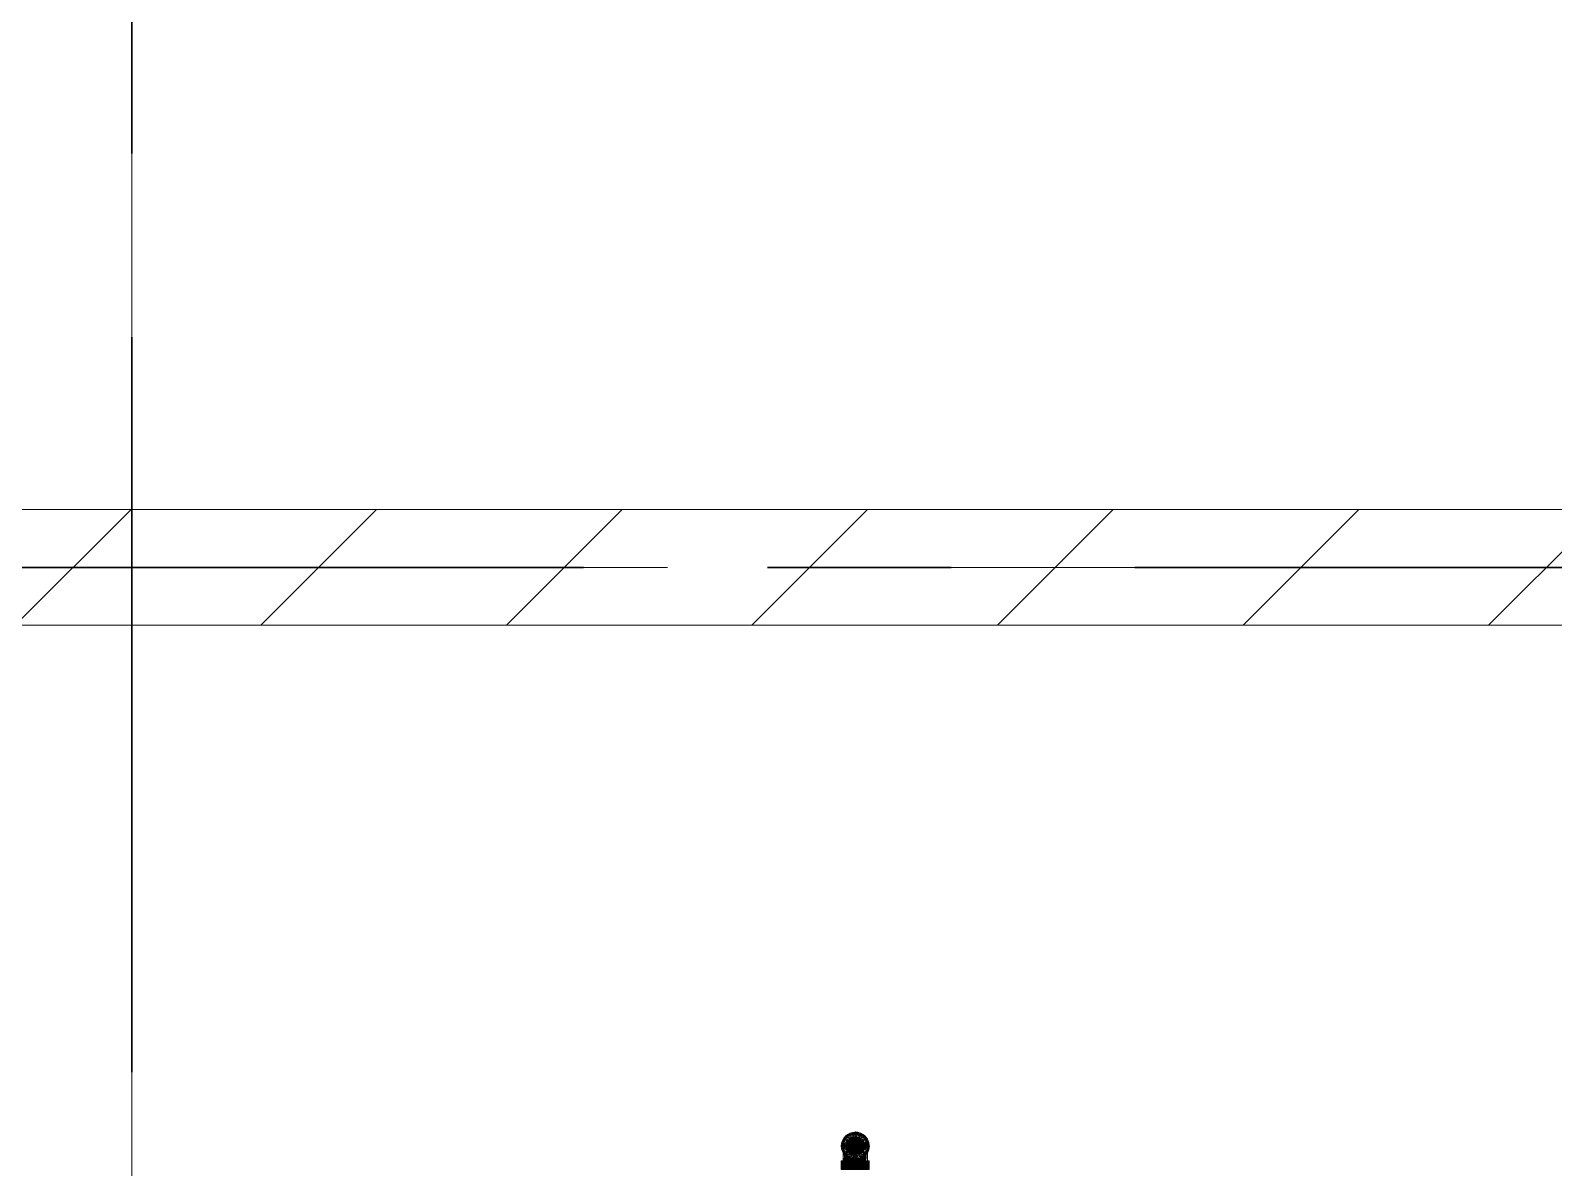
# Model space of a CAD drawing. Header units: millimetres. Extents: x -4000 to 187956, y -58990 to 162485.
# Drawn here: x 12825 to 15456, y 126413 to 128378 of the extents above; entities that cross this region are included whole.
import ezdxf

# ---------------------------------------------------------------- set-up
doc = ezdxf.new("R2010")
doc.units = ezdxf.units.MM
for name, pattern in [('Dash 1_16_', [317.5, 158.75, -158.75]), ('Grid Line', [2222.5, 1270, -317.5, 317.5, -317.5]), ('Grid Line 12_5mm', [2150, 1250, -300, 300, -300])]:
    doc.linetypes.add(name, pattern=pattern)
for name, color, linetype, lineweight in [('A-WALL', 113, 'Continuous', 13), ('A-WALL-PATT', 111, 'Continuous', 13), ('F-SPRN', 3, 'Continuous', 9), ('P-PIPE', 3, 'Continuous', 9), ('P-PIPE-CNTR', 3, 'Continuous', 9), ('S-GRID', 1, 'Continuous', 30)]:
    doc.layers.add(name, color=color, linetype=linetype, lineweight=lineweight)

# ---------------------------------------------------------------- blocks, each defined once
blk = doc.blocks.new('CMF2_NHAXUONG_A_rvt-1-FFS - TANG 1')
at = {"layer": 'A-WALL-PATT', "lineweight": 9}
h = blk.add_hatch(dxfattribs=at)
h.set_pattern_fill('FP_12', color=250, style=0, pattern_type=2)
h.set_pattern_definition([(45, (0, 0), (-212.132, 212.132), [])])
h.paths.add_polyline_path([(20963.6, 127349.9), (22449.8, 127349.9), (22449.8, 127549.9), (7950.1, 127549.9), (7950.1, 127349.9), (18696.1, 127349.9)])
at = {"layer": 'A-WALL', "color": 50, "lineweight": 15}
for p, q in [((22449.8, 127549.9), (7950.1, 127549.9)), ((7950.1, 127349.9), (22449.8, 127349.9))]:
    blk.add_line(p, q, dxfattribs=at)
at = {"layer": 'A-WALL', "color": 35, "lineweight": 15}
for p, q in [((22449.8, 127549.9), (7950.1, 127549.9)), ((7950.1, 127349.9), (22449.8, 127349.9))]:
    blk.add_line(p, q, dxfattribs=at)
at = {"layer": 'S-GRID', "linetype": 'Grid Line 12_5mm', "lineweight": 9}
for p, q in [((13000, 161185.2), (13000, -16487.4)), ((13000, 161185.2), (13000, -16487.4)), ((-824.3, 127450), (183641.1, 127450))]:
    blk.add_line(p, q, dxfattribs=at)
blk = doc.blocks.new('Sprinkler_Up - DN20-V3-FFS - TANG 1')
at = {"layer": 'F-SPRN', "transparency": 33554534}
for points in [[(0, 21.2), (-6.9, 21.2), (-18, 13.1), (-22.2, 0), (-3.9, 0.7), (-1.7, 2.9), (-1.2, 3.5), (-0.6, 4), (0.6, 4), (1.2, 3.5), (1.7, 2.9), (4.6, 0), (22.2, 0), (18, 13.1), (6.9, 21.2)], [(0, 16.7), (-4.3, 16.1), (-11.8, 11.8), (-16.1, 4.3), (-16.1, -4.3), (-11.8, -11.8), (-8.3, -14.4), (0, -16.7), (4.3, -16.1), (11.8, -11.7), (16.1, -4.3), (16.1, 4.3), (11.8, 11.8), (8.3, 14.4)], [(0, 15.6), (-7.8, 13.5), (-11, 11), (-15.1, 4), (-15.1, -4), (-10.1, -11.7), (-7.8, -13.5), (0, -15.6), (7.8, -13.5), (13.5, -7.8), (15.1, -4), (15.1, 4), (13.5, 7.8), (7.8, 13.5)], [(-10.9, 5.4), (-14.5, 5.4), (-14.5, -5.5), (-10.9, -5.5)], [(-7.7, 5.4), (-10.9, 5.4), (-10.9, -5.5), (-7.7, -5.5)], [(-7.7, 5.4), (-7.7, -5.5), (0, -5.5), (0, 5.4)], [(2.9, 4.9), (-2.9, 4.9), (-5.7, 0), (5.7, 0)], [(0, 4.6), (-4.6, 0), (4.6, 0)], [(0, 2.6), (-1.3, 0), (1.8, 0)], [(7.7, 5.4), (0, 5.4), (0, -5.5), (7.7, -5.5)], [(7.7, 5.4), (7.7, -5.5), (10.9, -5.5), (10.9, 5.4)], [(10.9, 5.4), (10.9, -5.5), (14.5, -5.5), (14.5, 5.4)], [(13.5, 0), (3.9, -0.7), (1.7, -2.9), (1.2, -3.5), (0.6, -4), (-0.6, -4), (-1.2, -3.5), (-1.7, -2.9), (-4.6, 0), (-22.2, 0), (-18, -13.1), (-6.9, -21.2), (6.9, -21.2), (18.4, -11.7), (22.2, 0)], [(0, 0), (-5.7, 0), (-2.9, -4.9), (2.9, -4.9), (5.7, 0)], [(4.6, 0), (-4.6, 0), (0, -4.6)], [(1.3, 0), (-1.8, 0), (0, -2.6)]]:
    blk.add_hatch(color=1, dxfattribs=at).paths.add_polyline_path(points)
at = {"layer": 'F-SPRN', "color": 1}
for p, q in [((-11.5, 5.4), (-14.5, 5.4)), ((-14.5, 5.4), (-10.9, 5.4)), ((-14.5, 5.4), (-14.5, -5.5)), ((-11.5, 5.4), (-11.5, 4)), ((-11.5, 3), (-11.5, 0.2)), ((-10.9, 0.2), (-10.9, 3.6)), ((-10.8, 5.4), (-7.7, 5.4)), ((-8.1, 5.4), (-10.8, 5.4)), ((-8.1, 5.4), (-8.1, 2.8)), ((-8.1, 2.5), (-8.1, 0.4)), ((-7.7, 5.4), (-7.7, 2.7)), ((-7.7, 5.4), (-7.7, 2.7)), ((-7.7, 2.3), (-7.7, 0.5)), ((-7.7, 2.3), (-7.7, 0.5)), ((-6.9, 5.4), (-4.7, 5.4)), ((-5.8, 3.8), (-5.8, 2.2)), ((-2.1, 0), (-2.1, 0)), ((0, 2.1), (-0.1, 2.1)), ((2.1, 0), (2.1, 0.1)), ((4.7, 5.4), (6.9, 5.4)), ((5.8, 3.8), (5.8, 2.3)), ((7.7, 5.4), (10.8, 5.4)), ((7.7, 4), (7.7, 2.7)), ((7.7, 4), (7.7, 2.7)), ((10.8, 5.4), (8.1, 5.4)), ((8.1, 5.4), (8.1, 4.2)), ((10.9, 2.6), (10.9, 1.3)), ((11.5, 5.4), (14.5, 5.4)), ((14.5, 5.4), (11.5, 5.4)), ((14.5, 3.7), (14.5, 1.3)), ((14.5, 0), (14.5, -3.3)), ((-10.9, -5.5), (-14.5, -5.5)), ((-14.5, -5.5), (-11.5, -5.5)), ((-11.5, -0.2), (-11.5, -3)), ((-11.5, -4), (-11.5, -5.5)), ((-10.9, -3.6), (-10.9, -0.2)), ((-10.8, -5.5), (-8.1, -5.5)), ((-7.8, -5.5), (-10.8, -5.5)), ((-8.1, -0.4), (-8.1, -2.5)), ((-8.1, -2.8), (-8.1, -5.5)), ((-7.7, -0.5), (-7.7, -2.3)), ((-7.7, -0.5), (-7.7, -2.3)), ((-7.7, -2.7), (-7.7, -5.2)), ((-7.7, -2.7), (-7.7, -5.2)), ((-4.8, -5.5), (-6.5, -5.5)), ((-2.1, 0), (-2.1, -0.1)), ((0, -2.1), (0.1, -2.1)), ((0.5, -2), (0.6, -2)), ((0.6, -2), (0.6, -2)), ((2.1, 0), (2.1, 0)), ((6.8, -5.5), (4.8, -5.5)), ((5.8, -2.2), (5.8, -3.8)), ((7.7, -0.5), (7.7, -2.1)), ((7.7, -0.5), (7.7, -2.1)), ((7.7, -2.7), (7.7, -4.8)), ((7.7, -2.7), (7.7, -4.8)), ((8.1, -0.7), (8.1, -2.5)), ((8.1, -2.8), (8.1, -5.5)), ((8.1, -5.5), (10.8, -5.5)), ((10.8, -5.5), (8.1, -5.5)), ((10.9, -1.9), (10.9, -3.6)), ((14.5, -5.5), (11.3, -5.5)), ((11.5, -4), (11.5, -5.5)), ((11.5, -5.5), (14.5, -5.5)), ((14.5, -3.7), (14.5, -5.5))]:
    blk.add_line(p, q, dxfattribs=at)
at = {"layer": 'F-SPRN', "color": 1, "flags": 128}
for points in [[(-0.1, 2.1), (-0.1, 2.1), (-0.2, 2.1), (-0.3, 2.1), (-0.4, 2), (-0.5, 2), (-0.6, 2), (-0.6, 2), (-0.7, 2), (-0.8, 1.9), (-0.9, 1.9), (-0.9, 1.9), (-1, 1.8), (-1.1, 1.8), (-1.2, 1.7), (-1.2, 1.7), (-1.3, 1.6), (-1.4, 1.6), (-1.4, 1.5), (-1.5, 1.5), (-1.5, 1.4), (-1.6, 1.3), (-1.6, 1.3), (-1.7, 1.2), (-1.7, 1.1), (-1.8, 1.1), (-1.8, 1), (-1.9, 0.9), (-1.9, 0.8), (-1.9, 0.8), (-2, 0.7), (-2, 0.6), (-2, 0.5), (-2, 0.5), (-2, 0.4), (-2.1, 0.3), (-2.1, 0.2), (-2.1, 0.1), (-2.1, 0)], [(2.1, 0.3), (2, 0.4), (2, 0.5), (2, 0.6), (2, 0.7), (1.9, 0.7), (1.9, 0.8), (1.9, 0.9), (1.8, 1), (1.8, 1), (1.8, 1.1), (1.7, 1.2), (1.7, 1.2), (1.6, 1.3), (1.6, 1.4), (1.5, 1.4), (1.4, 1.5), (1.4, 1.5), (1.3, 1.6), (1.3, 1.7), (1.2, 1.7), (1.1, 1.7), (1.1, 1.8), (1, 1.8), (0.9, 1.9), (0.8, 1.9), (0.8, 1.9), (0.7, 2), (0.6, 2), (0.5, 2), (0.4, 2), (0.4, 2), (0.3, 2.1), (0.2, 2.1), (0.1, 2.1), (0, 2.1)], [(2.1, 0.1), (2.1, 0.2), (2.1, 0.2), (2.1, 0.3)], [(-2.1, -0.1), (-2.1, -0.2), (-2.1, -0.2), (-2.1, -0.3), (-2, -0.4), (-2, -0.5), (-2, -0.6), (-2, -0.7), (-1.9, -0.7), (-1.9, -0.8), (-1.9, -0.9), (-1.8, -1), (-1.8, -1), (-1.8, -1.1), (-1.7, -1.2), (-1.7, -1.2), (-1.6, -1.3), (-1.6, -1.4), (-1.5, -1.4), (-1.4, -1.5), (-1.4, -1.5), (-1.3, -1.6), (-1.3, -1.7), (-1.2, -1.7), (-1.1, -1.7), (-1.1, -1.8), (-1, -1.8), (-0.9, -1.9), (-0.8, -1.9), (-0.8, -1.9), (-0.7, -2), (-0.6, -2), (-0.5, -2), (-0.4, -2), (-0.4, -2), (-0.3, -2.1), (-0.2, -2.1), (-0.1, -2.1), (0, -2.1)], [(0.1, -2.1), (0.1, -2.1), (0.2, -2.1), (0.3, -2.1), (0.4, -2), (0.5, -2)], [(0.6, -2), (0.7, -2), (0.8, -1.9), (0.9, -1.9), (0.9, -1.9), (1, -1.8), (1.1, -1.8), (1.2, -1.7), (1.2, -1.7), (1.3, -1.6), (1.4, -1.6), (1.4, -1.5), (1.5, -1.5), (1.5, -1.4), (1.6, -1.3), (1.6, -1.3), (1.7, -1.2), (1.7, -1.1), (1.8, -1.1), (1.8, -1), (1.9, -0.9), (1.9, -0.8), (1.9, -0.8), (2, -0.7), (2, -0.6), (2, -0.5), (2, -0.5), (2, -0.4), (2.1, -0.3), (2.1, -0.2), (2.1, -0.1), (2.1, 0)]]:
    blk.add_lwpolyline(points, dxfattribs=at)
at = {"layer": 'F-SPRN', "color": 1}
for radius, start, end in [(22.2, 360, 180), (21.9, 165.6773, 179.2615), (21.9, 144.7698, 164.8151), (21.9, 126.6942, 143.2701), (16.7, 167.6802, 180), (16.7, 167.6802, 180), (16.7, 155.3879, 165), (16.7, 155.3879, 165), (15.6, 166.3382, 180), (15.6, 166.3382, 180), (15.6, 150.4354, 165), (15.6, 159.6139, 165), (16.7, 136.7213, 150), (16.7, 136.7213, 150), (15.6, 150.4354, 156.3845), (15.6, 138.4214, 150), (15.6, 138.4214, 150), (21.9, 108.2621, 125.7507), (16.7, 121.4181, 130.5751), (16.7, 121.4181, 130.5751), (15.6, 120, 133.2078), (15.6, 120, 133.2078), (16.7, 106.5995, 120), (16.7, 106.5995, 120), (15.6, 114.4363, 119.9813), (15.6, 114.4363, 119.9813), (21.9, 99.348, 107.901), (4.63, 17.9592, 180), (4.63, 17.9592, 180), (16.7, 96.4143, 105), (16.7, 96.4143, 105), (3.81, 16.1605, 180), (21.9, 90.145, 98.8503), (15.6, 95.5762, 100.6843), (15.6, 95.5762, 100.6843), (2.56, 11.1677, 180), (2.56, 11.1677, 180), (2.04, 10.4703, 180), (16.7, 83.0684, 90), (16.7, 83.0684, 90), (21.9, 72.5583, 89.4624), (15.6, 75, 87.64), (15.6, 75, 87.64), (15.6, 60.0187, 74.5481), (15.6, 60.0187, 74.5481), (16.7, 60, 75), (16.7, 60, 75), (21.9, 54.2493, 71.7379), (15.6, 53.795, 60), (15.6, 53.795, 60), (16.7, 49.4249, 58.5819), (16.7, 49.4249, 58.5819), (15.6, 32.5472, 41.5786), (15.6, 32.5472, 41.5786), (16.7, 30.069, 43.2787), (16.7, 30.069, 43.2787), (21.9, 36.7299, 53.3058), (15.6, 17.3339, 29.5646), (15.6, 17.3339, 29.5646), (16.7, 15.0307, 24.6121), (16.7, 15.0307, 24.6121), (15.6, 1.9082, 13.6618), (15.6, 1.9082, 13.6618), (16.7, 360, 12.3198), (16.7, 0, 12.3198), (21.9, 15.1849, 35.2302), (21.9, 0.7385, 14.3227), (22.2, 180, 360), (21.9, 180.7385, 194.3227), (21.9, 195.1849, 212.8081), (21.9, 212.8081, 216), (21.9, 216.7299, 233.3058), (16.7, 180, 192.3198), (16.7, 180, 192.3198), (16.7, 195, 204.6121), (16.7, 195, 204.6121), (15.6, 180, 193.6618), (15.6, 180, 193.6618), (15.6, 195, 200.3861), (15.6, 195, 209.5646), (16.7, 210, 223.2787), (16.7, 210, 223.2787), (15.6, 203.6155, 209.5646), (15.6, 210, 221.5786), (15.6, 210, 221.5786), (21.9, 234.2493, 251.7379), (16.7, 224.7658, 225), (16.7, 224.7658, 225), (15.6, 225, 229.2327), (15.6, 225, 229.2327), (16.7, 229.4249, 238.5819), (16.7, 229.4249, 238.5819), (15.6, 233.795, 240), (15.6, 233.795, 240), (16.7, 240, 255), (16.7, 240, 255), (15.6, 240.0187, 245.5637), (15.6, 240.0187, 245.5637), (21.9, 252.5583, 269.4624), (15.6, 247.5614, 254.5481), (15.6, 247.5614, 254.5481), (4.63, 197.9592, 270), (4.63, 197.9592, 270), (15.6, 255.573, 260.5892), (15.6, 255.573, 260.5892), (3.81, 196.1605, 223.8358), (2.56, 194.5599, 270), (2.56, 194.5599, 270), (3.81, 237.0577, 270), (2.04, 190.4703, 270), (16.7, 263.0684, 270), (16.7, 263.0684, 270), (21.9, 270.145, 278.8503), (2.04, 289.0192, 0), (2.56, 289.0192, 348.8278), (2.56, 289.0192, 348.8278), (4.63, 289.0192, 318.2703), (4.63, 289.0192, 318.2703), (15.6, 275.5762, 280.6843), (15.6, 275.5762, 280.6843), (16.7, 276.4143, 285), (16.7, 276.4143, 285), (21.9, 279.348, 287.901), (4.63, 335.7832, 0), (4.63, 335.7832, 360), (16.7, 286.5995, 300), (16.7, 286.5995, 300), (15.6, 294.4363, 299.9813), (15.6, 294.4363, 299.9813), (21.9, 288.2621, 305.7507), (15.6, 300.5262, 306.205), (15.6, 300.5262, 306.205), (16.7, 301.4181, 310.5751), (16.7, 301.4181, 310.5751), (15.6, 310.7673, 315), (15.6, 310.7673, 315), (15.6, 318.4214, 330), (15.6, 318.4214, 330), (16.7, 315, 315.2342), (16.7, 315, 315.2342), (16.7, 316.7213, 329.931), (16.7, 316.7213, 329.931), (21.9, 306.6942, 323.2701), (15.6, 330.9409, 345), (15.6, 330.9409, 336.3845), (15.6, 339.6139, 345), (15.6, 346.4265, 360), (15.6, 346.4265, 360), (16.7, 335.3879, 344.9693), (16.7, 335.3879, 344.9693), (16.7, 347.6802, 360), (16.7, 347.6802, 360), (21.9, 324, 327.1919), (21.9, 327.1919, 344.8151), (21.9, 345.6773, 359.2615)]:
    blk.add_arc((0, 0), radius, start, end, dxfattribs=at)
blk = doc.blocks.new('Steel_Elbow_Threaded_HoaPhat - Standard-V5-FFS - TANG 1')
at = {"layer": 'P-PIPE', "lineweight": 13, "transparency": 33554534}
for points in [[(14250, 126426.1), (14256.2, 126426.9), (14262.1, 126429.3), (14267.1, 126433.2), (14270.9, 126438.2), (14273.3, 126444), (14274.1, 126450.2), (14273.3, 126456.5), (14270.9, 126462.3), (14267.1, 126467.3), (14262.1, 126471.1), (14256.2, 126473.5), (14250, 126474.3), (14243.8, 126473.5), (14237.9, 126471.1), (14233, 126467.3), (14229, 126462), (14226.7, 126456.5), (14225.9, 126450.2), (14226.7, 126444), (14229.1, 126438.2), (14233, 126433.2), (14237.9, 126429.3), (14243.8, 126426.9)], [(14233, 126409.7), (14250, 126409.7), (14250, 126424.8), (14225.9, 126424.8), (14226.7, 126409.7), (14229.1, 126409.7)], [(14274.1, 126409.7), (14273.3, 126424.8), (14250, 126424.8), (14250, 126409.7), (14273.3, 126409.7)]]:
    blk.add_hatch(color=1, dxfattribs=at).paths.add_polyline_path(points)
h = blk.add_hatch(color=1, dxfattribs=at)
h.paths.add_polyline_path([(14233.1, 126435), (14230.5, 126439.6), (14231.4, 126435.7)])
h.paths.add_polyline_path([(14230.4, 126424.8), (14250, 126424.8), (14250, 126429.1), (14242.8, 126430.4), (14244.1, 126428.4), (14236.6, 126433.2), (14232.6, 126437.2), (14233.8, 126432.1), (14231.4, 126435.7), (14229.1, 126441.7), (14229.4, 126433.1), (14230.5, 126433.5), (14230.6, 126429.4), (14229.3, 126429.1)])
h = blk.add_hatch(color=1, dxfattribs=at)
h.paths.add_polyline_path([(14257.2, 126430.4), (14259.7, 126430.3), (14255.9, 126428.4)])
h.paths.add_polyline_path([(14268.3, 126424.8), (14269.7, 126428.6), (14269.9, 126436), (14270.2, 126440.2), (14268.8, 126439.6), (14262.8, 126432.7), (14257.2, 126430.4), (14250, 126429.1), (14250, 126424.8), (14266, 126424.8)])
h.paths.add_polyline_path([(14265.7, 126433.6), (14266.1, 126435.8), (14268.2, 126436.5)])
at = {"layer": 'P-PIPE', "color": 20, "lineweight": 13}
for p, q in [((14228.9, 126450.2), (14228.9, 126450.2)), ((14229.5, 126455.3), (14229.7, 126456.1)), ((14230.2, 126457.7), (14230.5, 126458.5)), ((14232.1, 126461.5), (14232.4, 126462)), ((14233, 126462.9), (14233.6, 126463.5)), ((14234.7, 126464.8), (14235.3, 126465.4)), ((14236.5, 126466.5), (14237.2, 126467.1)), ((14237.2, 126467.1), (14237.9, 126467.6)), ((14239.3, 126468.5), (14240, 126468.9)), ((14246.4, 126471.1), (14247.2, 126471.2)), ((14249.8, 126471.4), (14250, 126471.4)), ((14256.7, 126470.3), (14257.5, 126470)), ((14257.5, 126470), (14258.2, 126469.7)), ((14262.6, 126467.2), (14263.3, 126466.7)), ((14264.6, 126465.6), (14265.2, 126465)), ((14268.2, 126460.9), (14268.7, 126460.2)), ((14268.7, 126460.2), (14269, 126459.4)), ((14270.3, 126456.3), (14270.5, 126455.5)), ((14271, 126453), (14271.1, 126452.1)), ((14271.1, 126452.1), (14271.1, 126451.3)), ((14271.1, 126451.3), (14271.2, 126450.5)), ((14271.2, 126450.5), (14271.2, 126450.2)), ((14271.2, 126450.2), (14271.2, 126450.2)), ((14225.9, 126424.8), (14225.9, 126409.7)), ((14230.3, 126424.8), (14225.9, 126424.8)), ((14250, 126424.8), (14225.9, 126424.8)), ((14228.9, 126445.6), (14228.9, 126446.2)), ((14228.9, 126445), (14228.9, 126445.6)), ((14228.9, 126444.4), (14228.9, 126445)), ((14228.9, 126442.3), (14228.9, 126443)), ((14228.9, 126439.2), (14228.9, 126440)), ((14228.9, 126438.3), (14228.9, 126439.2)), ((14228.9, 126424.8), (14242.8, 126424.8)), ((14230.1, 126424.8), (14231.7, 126424.8)), ((14233, 126424.8), (14230.3, 126424.8)), ((14231.7, 126424.8), (14232.8, 126424.8)), ((14233.8, 126424.8), (14236.4, 126424.8)), ((14242.7, 126424.8), (14234, 126424.8)), ((14236.4, 126424.8), (14242.8, 126424.8)), ((14243.7, 126424.8), (14250, 126424.8)), ((14243.7, 126424.8), (14250, 126424.8)), ((14250, 126424.8), (14243.8, 126424.8)), ((14256.2, 126424.8), (14250, 126424.8)), ((14274.1, 126424.8), (14250, 126424.8)), ((14250, 126424.8), (14256.3, 126424.8)), ((14250, 126424.8), (14256.3, 126424.8)), ((14257.2, 126424.8), (14263.6, 126424.8)), ((14257.2, 126424.8), (14271.2, 126424.8)), ((14266, 126424.8), (14257.3, 126424.8)), ((14263.6, 126424.8), (14266.2, 126424.8)), ((14268.5, 126424.8), (14267.1, 126424.8)), ((14267.2, 126424.8), (14268.3, 126424.8)), ((14274.1, 126424.8), (14268.5, 126424.8)), ((14271.2, 126446.3), (14271.2, 126445.8)), ((14271.2, 126445.8), (14271.2, 126445.2)), ((14271.2, 126445.2), (14271.2, 126444.6)), ((14271.2, 126439.4), (14271.2, 126438.5)), ((14274.1, 126409.7), (14274.1, 126424.8)), ((14225.9, 126409.7), (14233, 126409.7)), ((14225.9, 126409.7), (14250, 126409.7)), ((14233.8, 126409.7), (14237.9, 126409.7)), ((14238.2, 126409.7), (14250, 126409.7)), ((14250, 126409.7), (14261.8, 126409.7)), ((14250, 126409.7), (14274.1, 126409.7)), ((14262.1, 126409.7), (14266.2, 126409.7)), ((14267.1, 126409.7), (14274.1, 126409.7))]:
    blk.add_line(p, q, dxfattribs=at)
at = {"layer": 'P-PIPE', "color": 20, "lineweight": 13, "flags": 128}
for points in [[(14228.9, 126451.9), (14229, 126452.8), (14229.1, 126453.6)], [(14228.9, 126450.2), (14228.9, 126451.1), (14228.9, 126451.9)], [(14228.9, 126449.9), (14228.9, 126450), (14228.9, 126450.1), (14228.9, 126450.2)], [(14228.9, 126449.4), (14228.9, 126449.7), (14228.9, 126449.9)], [(14228.9, 126447.2), (14228.9, 126447.7), (14228.9, 126448.1), (14228.9, 126448.5), (14228.9, 126448.9), (14228.9, 126449.2), (14228.9, 126449.4)], [(14229.1, 126453.6), (14229.3, 126454.4), (14229.5, 126455.3)], [(14229.7, 126456.1), (14229.9, 126456.9), (14230.2, 126457.7)], [(14230.5, 126458.5), (14230.9, 126459.2), (14231.2, 126460)], [(14231.2, 126460), (14231.6, 126460.7), (14232.1, 126461.5)], [(14232.4, 126462), (14232.5, 126462.2), (14233, 126462.9)], [(14233.6, 126463.5), (14234.1, 126464.2), (14234.7, 126464.8)], [(14235.3, 126465.4), (14235.9, 126466), (14236.5, 126466.5)], [(14237.9, 126467.6), (14238.6, 126468), (14239.3, 126468.5)], [(14240, 126468.9), (14240.8, 126469.3), (14241.6, 126469.6), (14242.3, 126469.9), (14243.1, 126470.2)], [(14243.1, 126470.2), (14243.9, 126470.5), (14244.8, 126470.7)], [(14244.8, 126470.7), (14245.6, 126470.9), (14246.4, 126471.1)], [(14247.2, 126471.2), (14248.1, 126471.3), (14248.9, 126471.4), (14249.8, 126471.4)], [(14250, 126471.4), (14250.8, 126471.4), (14251.7, 126471.3)], [(14251.7, 126471.3), (14252.5, 126471.2), (14253.4, 126471.1)], [(14253.4, 126471.1), (14254.2, 126471), (14255, 126470.8)], [(14255, 126470.8), (14255.8, 126470.6), (14256.7, 126470.3)], [(14258.2, 126469.7), (14259, 126469.4), (14259.8, 126469)], [(14259.8, 126469), (14260.5, 126468.6), (14261.2, 126468.1)], [(14261.2, 126468.1), (14261.9, 126467.7), (14262.6, 126467.2)], [(14263.3, 126466.7), (14263.9, 126466.1), (14264.6, 126465.6)], [(14265.2, 126465), (14265.8, 126464.3), (14266.3, 126463.7)], [(14266.3, 126463.7), (14266.8, 126463), (14267.3, 126462.4), (14267.6, 126462)], [(14267.6, 126462), (14267.8, 126461.7), (14268.2, 126460.9)], [(14269, 126459.4), (14269.4, 126458.7), (14269.7, 126457.9)], [(14269.7, 126457.9), (14270, 126457.1), (14270.3, 126456.3)], [(14270.5, 126455.5), (14270.7, 126454.7), (14270.8, 126453.8), (14271, 126453)], [(14271.2, 126450.2), (14271.2, 126450.1), (14271.2, 126450), (14271.2, 126449.9), (14271.2, 126449.7)], [(14271.2, 126449.7), (14271.2, 126449.5), (14271.2, 126449.2)], [(14271.2, 126449.2), (14271.2, 126448.9), (14271.2, 126448.6), (14271.2, 126448.2), (14271.2, 126447.8), (14271.2, 126447.4)], [(14228.9, 126446.2), (14228.9, 126446.7), (14228.9, 126447.2)], [(14228.9, 126443), (14228.9, 126443.7), (14228.9, 126444.4)], [(14228.9, 126440), (14228.9, 126440.8), (14228.9, 126441.6), (14228.9, 126442.3)], [(14228.9, 126424.8), (14228.9, 126425.8), (14228.9, 126426.8), (14228.9, 126427.8), (14228.9, 126428.9), (14228.9, 126429.9), (14228.9, 126430.8), (14228.9, 126431.8), (14228.9, 126432.8), (14228.9, 126433.8), (14228.9, 126434.7), (14228.9, 126435.6), (14228.9, 126436.5), (14228.9, 126437.4), (14228.9, 126438.3)], [(14271.2, 126447.4), (14271.2, 126446.9), (14271.2, 126446.3)], [(14271.2, 126444.6), (14271.2, 126443.9), (14271.2, 126443.2), (14271.2, 126442.5), (14271.2, 126441.8), (14271.2, 126441), (14271.2, 126440.2), (14271.2, 126439.4)], [(14271.2, 126438.5), (14271.2, 126437.7), (14271.2, 126436.8), (14271.2, 126435.9), (14271.2, 126435), (14271.2, 126434), (14271.2, 126433.1), (14271.2, 126432.1), (14271.2, 126431.1), (14271.2, 126430.1), (14271.2, 126429.1), (14271.2, 126428.1), (14271.2, 126427.1), (14271.2, 126426.1), (14271.2, 126425.1), (14271.2, 126424.8)]]:
    blk.add_lwpolyline(points, dxfattribs=at)
at = {"layer": 'P-PIPE', "color": 20, "lineweight": 13}
for radius, start, end in [(24.1, 90, 270), (24.1, 90, 270), (21.1, 172.7077, 178.0289), (21.1, 181.9562, 187.75), (21.1, 165.7343, 170), (21.1, 156.3495, 164.9545), (21.1, 150.0026, 154.1966), (21.1, 145.885, 150), (21.1, 141.5729, 145.795), (21.1, 130, 141.0389), (21.1, 112.3235, 123.6981), (21.1, 99.9303, 104.963), (21.1, 91.1041, 96.3537), (24.1, 45, 90), (24.1, 270, 90), (21.1, 75.037, 90), (24.1, 270, 29.1659), (21.1, 54.2198, 67.0686), (21.1, 38.9611, 50), (21.1, 30, 38.4271), (24.1, 30, 45), (21.1, 25.3748, 29.9974), (21.1, 15.0455, 23.6505), (21.1, 10, 14.2657), (24.1, 29.1659, 30), (21.1, 1.9711, 7.2923), (21.1, 352.25, 358.0438), (21.1, 195.0335, 209.9924), (21.1, 218.4146, 230), (21.1, 234.1976, 239.9895), (21.1, 240.7988, 247.6705), (21.1, 255.0343, 270), (21.1, 270, 278.9621), (21.1, 279.9464, 284.9657), (21.1, 292.9377, 305.8024), (21.1, 310, 321.5854), (21.1, 330.0076, 344.9665), (21.1, 345.7465, 350)]:
    blk.add_arc((14250, 126450.2), radius, start, end, dxfattribs=at)
blk = doc.blocks.new('Steel_Transition_Threaded_HoaPhat - Standard-V6-FFS - TANG 1')
at = {"layer": 'P-PIPE', "lineweight": 13, "transparency": 33554534}
h = blk.add_hatch(color=1, dxfattribs=at)
h.paths.add_polyline_path([(14250, 126427.7), (14255.8, 126428.5), (14261.3, 126430.7), (14265.9, 126434.3), (14269.5, 126439), (14271.7, 126444.4), (14272.5, 126450.2), (14271.7, 126456.1), (14269.1, 126462), (14265.9, 126466.1), (14261.3, 126469.7), (14255.8, 126472), (14250, 126472.7), (14244.2, 126472), (14238.8, 126469.7), (14234.1, 126466.1), (14230.5, 126461.5), (14228.3, 126456.1), (14227.5, 126450.2), (14228.3, 126444.4), (14230.5, 126439), (14234.1, 126434.3), (14238.8, 126430.7), (14244.2, 126428.5)])
h.paths.add_polyline_path([(14250, 126430.1), (14244.8, 126430.8), (14240, 126432.8), (14235.8, 126436), (14232.6, 126440.2), (14230.6, 126445), (14229.9, 126450.2), (14230.6, 126455.4), (14233.9, 126462), (14235.8, 126464.4), (14240, 126467.6), (14244.8, 126469.6), (14250, 126470.3), (14255.2, 126469.6), (14260.1, 126467.6), (14266.1, 126462), (14267.4, 126460.3), (14269.4, 126455.4), (14270.1, 126450.2), (14269.4, 126445), (14267.4, 126440.2), (14264.2, 126436), (14260.1, 126432.8), (14255.2, 126430.8)])
for points in [[(14250, 126430.1), (14250, 126433.8), (14241.8, 126436), (14235.8, 126442), (14233.6, 126450.2), (14235.8, 126458.4), (14241.8, 126464.4), (14250, 126466.6), (14250, 126470.3), (14244.8, 126469.6), (14240, 126467.6), (14233.9, 126462), (14232.6, 126460.3), (14230.6, 126455.4), (14229.9, 126450.2), (14230.6, 126445), (14232.6, 126440.2), (14235.8, 126436), (14240, 126432.8), (14244.8, 126430.8)], [(14250, 126431.7), (14254.8, 126432.4), (14259.3, 126434.2), (14263.1, 126437.1), (14266, 126441), (14267.9, 126445.4), (14268.5, 126450.2), (14267.9, 126455), (14264.1, 126462), (14263.1, 126463.3), (14259.3, 126466.3), (14254.8, 126468.1), (14250, 126468.7), (14245.2, 126468.1), (14240.8, 126466.3), (14235.9, 126462), (14234, 126459.5), (14232.1, 126455), (14231.5, 126450.2), (14232.1, 126445.4), (14234, 126441), (14236.9, 126437.1), (14240.8, 126434.2), (14245.2, 126432.4)], [(14250, 126430.1), (14255.2, 126430.8), (14260.1, 126432.8), (14264.2, 126436), (14267.4, 126440.2), (14269.4, 126445), (14270.1, 126450.2), (14269.4, 126455.4), (14266.1, 126462), (14264.2, 126464.4), (14260.1, 126467.6), (14255.2, 126469.6), (14250, 126470.3), (14250, 126466.6), (14258.2, 126464.4), (14264.2, 126458.4), (14266.4, 126450.2), (14264.2, 126442), (14258.2, 126436), (14250, 126433.8)]]:
    blk.add_hatch(color=1, dxfattribs=at).paths.add_polyline_path(points)
at = {"layer": 'P-PIPE', "color": 20, "lineweight": 13}
for radius, start, end in [(22.5, 90, 270), (22.5, 150, 270), (20.1, 166.0499, 193.9501), (22.5, 148.4463, 150), (22.5, 90, 148.4463), (20.1, 150, 162.7449), (18.5, 166.5939, 193.4061), (18.5, 166.5939, 193.4061), (18.5, 157.6232, 165), (18.5, 157.6232, 165), (20.1, 143.9368, 148.1553), (16.4, 173.5463, 180), (16.4, 180.4971, 188.0319), (18.5, 140.2804, 150), (18.5, 140.2804, 150), (16.4, 158.0319, 162.8691), (20.1, 128.8856, 139.8677), (18.5, 123.4976, 133.2041), (18.5, 123.4976, 133.2041), (16.4, 134.2165, 135), (20.1, 109.6859, 125.0043), (18.5, 106.819, 120), (18.5, 106.819, 120), (16.4, 113.4045, 120), (16.4, 107.4657, 111.9681), (20.1, 100.9975, 105), (18.5, 91.4353, 103.2046), (18.5, 91.4353, 103.2046), (16.4, 96.2132, 103.9063), (20.1, 90.5246, 98.5089), (22.5, 31.5537, 90), (22.5, 270, 90), (18.5, 78.0986, 90), (18.5, 78.0986, 90), (22.5, 270, 30), (20.1, 75.0607, 87.9279), (16.4, 70.3629, 75), (18.5, 60, 75), (18.5, 60, 75), (20.1, 54.9957, 75), (16.4, 60, 66.5955), (16.4, 50.4733, 56.6389), (18.5, 46.7959, 56.5024), (18.5, 46.7959, 56.5024), (16.4, 45, 45.7835), (20.1, 40.1323, 51.1144), (16.4, 30, 36.4537), (18.5, 30, 39.7196), (18.5, 30, 39.7196), (16.4, 4.8393, 11.4533), (16.4, 348.5467, 358.9063), (20.1, 31.8447, 36.0632), (18.5, 15, 22.3768), (18.5, 15, 22.3768), (20.1, 17.2551, 30), (18.5, 346.5939, 13.4061), (18.5, 346.5939, 13.4061), (22.5, 30, 31.5537), (20.1, 0, 13.9501), (20.1, 346.0499, 360), (20.1, 197.2551, 210), (18.5, 195, 202.3768), (18.5, 195, 202.3768), (20.1, 211.8447, 231.1144), (18.5, 210, 223.5703), (18.5, 210, 223.5703), (16.4, 210.6635, 218.0319), (18.5, 226.7959, 236.5024), (18.5, 226.7959, 236.5024), (20.1, 234.9957, 255), (16.4, 230.4733, 236.6389), (18.5, 240, 255), (18.5, 240, 255), (16.4, 246.9681, 252.9388), (20.1, 255.0607, 267.9279), (18.5, 258.0986, 270), (18.5, 258.0986, 270), (16.4, 264.1652, 270), (20.1, 270.5246, 278.5089), (18.5, 271.4353, 283.2046), (18.5, 271.4353, 283.2046), (16.4, 276.2132, 284.6042), (20.1, 280.9975, 285), (16.4, 287.4657, 291.9681), (18.5, 286.819, 300), (18.5, 286.819, 300), (20.1, 289.6859, 300), (16.4, 295.1607, 300), (16.4, 301.0738, 308.0319), (20.1, 300, 305.0043), (18.5, 303.4976, 313.2041), (18.5, 303.4976, 313.2041), (20.1, 308.8856, 315), (16.4, 323.5463, 330), (18.5, 316.4297, 330), (18.5, 316.4297, 330), (20.1, 315, 328.1553), (16.4, 338.0319, 343.506), (18.5, 337.6232, 345), (18.5, 337.6232, 345), (20.1, 330, 342.7449)]:
    blk.add_arc((14250, 126450.2), radius, start, end, dxfattribs=at)

msp = doc.modelspace()

# ---------------------------------------------------------------- block references
at = {"lineweight": 5}
msp.add_blockref('CMF2_NHAXUONG_A_rvt-1-FFS - TANG 1', (0, 0), dxfattribs=at)

# ---------------------------------------------------------------- next in the draw order: hatches: boundary and pattern name
at = {"layer": 'P-PIPE', "transparency": 33554534}
for points in [[(14241.7, 126435.8), (14242.8, 126437.7), (14241.7, 126441.9), (14242.8, 126446.1), (14245.8, 126449.1), (14257.2, 126454.4), (14258.4, 126458.6), (14257.2, 126462.8), (14255.9, 126464.5), (14250, 126466.9), (14241.7, 126464.7), (14235.5, 126458.6), (14233.3, 126450.2), (14235.5, 126441.9), (14238.2, 126438.4)], [(14250, 126433.5), (14258.4, 126435.8), (14261.8, 126438.4), (14266.1, 126445.9), (14266.1, 126454.6), (14261.8, 126462), (14258.4, 126464.7), (14250, 126466.9), (14245.7, 126466.4), (14238.1, 126462), (14233.9, 126454.6), (14233.9, 126445.9), (14238.2, 126438.4), (14241.7, 126435.8)]]:
    msp.add_hatch(color=1, dxfattribs=at).paths.add_polyline_path(points)

# ---------------------------------------------------------------- next in the draw order: linework, layer by layer
at = {"layer": 'P-PIPE', "color": 1}
for centre, radius, start, end in [((14250, 126450.2), 16.7, 184.3093, 189.8892), ((14250, 126450.2), 16.7, 157.2636, 163.0625), ((14250, 126450.2), 16.7, 151.8007, 156.686), ((14250, 126441.9), 8.35, 100.6842, 125.5287), ((14250, 126441.9), 8.35, 90, 100.6842), ((14250, 126458.6), 8.35, 270, 280.6842), ((14250, 126458.6), 8.35, 69.0027, 79.2369), ((14250, 126458.6), 8.35, 46.6998, 57.8461), ((14250, 126458.6), 8.35, 316.3183, 330), ((14250, 126458.6), 8.35, 24.3042, 30), ((14250, 126458.6), 8.35, 352.2824, 1.5407), ((14250, 126450.2), 16.7, 51.8726, 57.203), ((14250, 126450.2), 16.7, 32.3031, 46.0317), ((14250, 126450.2), 16.7, 10.2154, 15.2487), ((14250, 126450.2), 16.7, 2.797, 9.8892), ((14250, 126450.2), 16.7, 350.1108, 357.203), ((14250, 126450.2), 16.7, 203.314, 211.0974), ((14250, 126450.2), 16.7, 231.8726, 237.203), ((14250, 126441.9), 8.35, 163.9639, 181.6717), ((14250, 126441.9), 8.35, 186.3648, 209.0413), ((14250, 126441.9), 8.35, 130.852, 150), ((14250, 126450.2), 16.7, 246.8976, 252.7976), ((14250, 126450.2), 16.7, 256.077, 273.5288), ((14250, 126441.9), 8.35, 249.0027, 259.2369), ((14250, 126450.2), 16.7, 280.3273, 284.6882), ((14250, 126450.2), 16.7, 313.9683, 320.6908), ((14250, 126450.2), 16.7, 337.579, 344.2722), ((14250, 126450.2), 16.7, 344.7513, 349.7846)]:
    msp.add_arc(centre, radius, start, end, dxfattribs=at)
at = {"layer": 'P-PIPE-CNTR', "color": 1, "linetype": 'Dash 1_16_'}
for p, q in [((14250, 126472.7), (14250, 126475.2)), ((14225, 126450.2), (14227.5, 126450.2)), ((14227.8, 126450.2), (14231.5, 126450.2)), ((14231.5, 126450.2), (14233.3, 126450.2)), ((14236.5, 126450.2), (14242.3, 126450.2)), ((14245.4, 126450.2), (14247.6, 126450.2)), ((14248.7, 126450.2), (14250, 126450.2)), ((14250, 126471.4), (14250, 126472.7)), ((14250, 126468.7), (14250, 126470.3)), ((14250, 126466.9), (14250, 126468.1)), ((14250, 126463.8), (14250, 126465.3)), ((14250, 126460), (14250, 126462)), ((14250, 126455.7), (14250, 126459.2)), ((14250, 126452.8), (14250, 126454.4)), ((14250, 126450.2), (14250, 126452.3)), ((14250, 126448.2), (14250, 126450.2)), ((14250, 126450.2), (14251.3, 126450.2)), ((14251.8, 126450.2), (14254.6, 126450.2)), ((14255.7, 126450.2), (14263.1, 126450.2)), ((14266.7, 126450.2), (14268.5, 126450.2)), ((14268.5, 126450.2), (14272.2, 126450.2)), ((14272.5, 126450.2), (14275, 126450.2)), ((14250, 126446), (14250, 126447.7)), ((14250, 126441.2), (14250, 126444.8)), ((14250, 126437.7), (14250, 126440.5)), ((14250, 126435.1), (14250, 126436.7)), ((14250, 126430.1), (14250, 126431.7)), ((14250, 126427.7), (14250, 126429.1)), ((14250, 126425.2), (14250, 126427.7))]:
    msp.add_line(p, q, dxfattribs=at)
at = {"layer": 'P-PIPE-CNTR', "color": 20, "lineweight": 13}
for p, q in [((14250, 126449.6), (14250, 126450.2)), ((14250, 126447.8), (14250, 126449.3)), ((14250, 126441.5), (14250, 126446.2)), ((14250, 126438.4), (14250, 126440.9)), ((14250, 126435.9), (14250, 126437.4)), ((14250, 126430.7), (14250, 126432.4)), ((14250, 126428.2), (14250, 126429.5)), ((14250, 126426.3), (14250, 126428)), ((14250, 126424.8), (14250, 126426.3)), ((14250, 126409.7), (14250, 126424.8))]:
    msp.add_line(p, q, dxfattribs=at)
at = {"layer": 'S-GRID', "linetype": 'Grid Line'}
for p, q in [((13000, 161185.2), (13000, -16487.4)), ((-824.3, 127450), (183641.1, 127450))]:
    msp.add_line(p, q, dxfattribs=at)

# ---------------------------------------------------------------- next in the draw order: block references
at = {"layer": 'F-SPRN', "color": 1, "rotation": 180}
msp.add_blockref('Sprinkler_Up - DN20-V3-FFS - TANG 1', (14250, 126450.2), dxfattribs=at)
at = {"layer": 'P-PIPE', "color": 20, "lineweight": 13}
for name in ['Steel_Elbow_Threaded_HoaPhat - Standard-V5-FFS - TANG 1', 'Steel_Transition_Threaded_HoaPhat - Standard-V6-FFS - TANG 1']:
    msp.add_blockref(name, (0, 0), dxfattribs=at)

doc.saveas('drawing.dxf')
